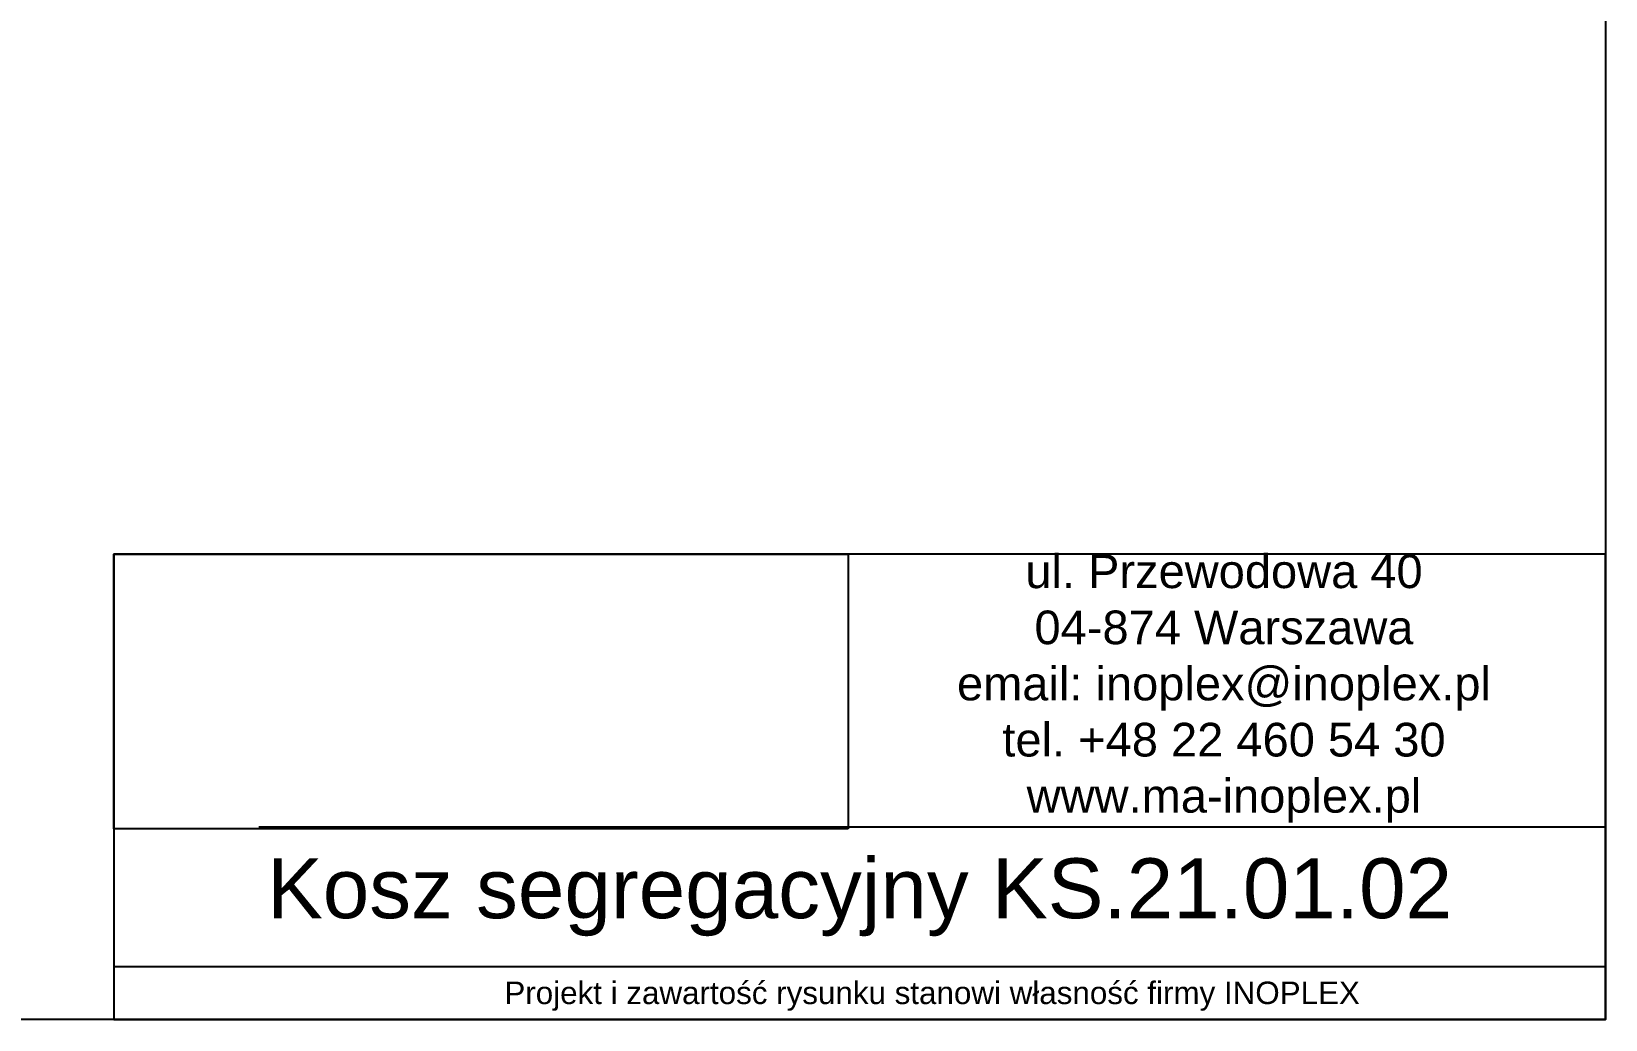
# Model space of a CAD drawing. Header units: millimetres. Extents: x 10366 to 18128, y 24546 to 29685.
# Drawn here: x 16024 to 18128, y 24546 to 25866 of the extents above; entities that cross this region are included whole.
import ezdxf

# ---------------------------------------------------------------- set-up
doc = ezdxf.new("R2010")
doc.units = ezdxf.units.MM
doc.header["$LTSCALE"] = 3
doc.styles.get("Standard").update_dxf_attribs({"font": 'arial.ttf'})
picture_1 = doc.add_image_def('image1.jpg', size_in_pixel=(1896, 709))

msp = doc.modelspace()

# ---------------------------------------------------------------- linework, layer by layer
for p, q in [((18128.4, 24802.8), (16328.3, 24802.8)), ((18128.1, 24616.2), (16134.5, 24616.2))]:
    msp.add_line(p, q)
for points in [[(14499.6, 24545.7), (14499.6, 29677.8), (18128.4, 29677.8), (18128.4, 24545.7)], [(16134.5, 24545.7), (18128.4, 24545.7), (18128.4, 25167.4), (16134.5, 25167.4)]]:
    msp.add_lwpolyline(points, close=True)

# ---------------------------------------------------------------- texts
at = {"attachment_point": 5}
for s, width, gutter_width, heights, insert, char_height in [('ul. Przewodowa 40\\P04-874 Warszawa\\Pemail: inoplex@inoplex.pl\\Ptel. +48 22 460 54 30\\Pwww.ma-inoplex.pl', 1019.877, 1, [432.7], (17618.4, 24987.9), 45), ('Kosz segregacyjny KS.21.01.02', 1993.625, 1, [0], (17131.3, 24709), 80), ('Projekt i zawartość rysunku stanowi własność firmy INOPLEX ', 1800.088, 12.5, [70.5], (17228.3, 24576.8), 30)]:
    msp.add_mtext_dynamic_manual_height_columns(s, width=width, gutter_width=gutter_width, heights=heights, dxfattribs=dict(at, insert=insert, char_height=char_height))

# ---------------------------------------------------------------- pictures from other files: only their frames are drawn
image = msp.add_image(picture_1, insert=(16134.5, 24800.3), size_in_units=(981.6, 367.1))
image.dxf.flags = 7

doc.saveas('drawing.dxf')
